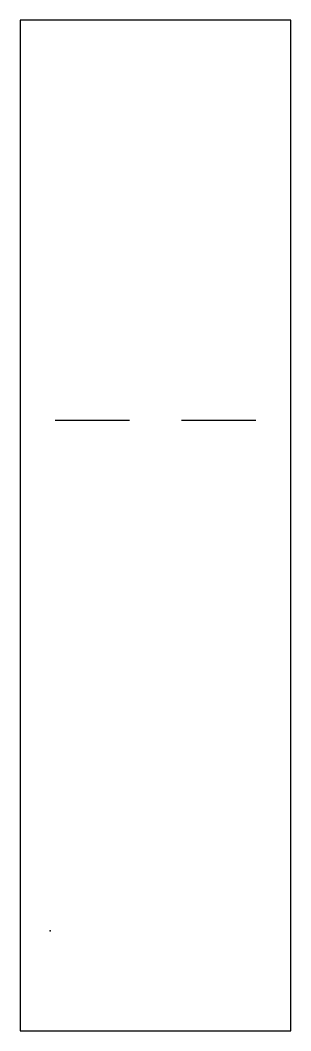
# Model space of a CAD drawing. Header units: millimetres. Extents: x -3 to 24, y -10 to 91.
import ezdxf

# ---------------------------------------------------------------- set-up
doc = ezdxf.new("R2010")
doc.units = ezdxf.units.MM
doc.layers.get('0').update_dxf_attribs({"linetype": 'CONTINUOUS'})

msp = doc.modelspace()

# ---------------------------------------------------------------- linework, layer by layer
for p, q in [((7.9, 51, 0.5), (0.5, 51, 0.5)), ((20.5, 51, 0.5), (13.1, 51, 0.5))]:
    msp.add_line(p, q)
msp.add_lwpolyline([(-3, -10), (24, -10), (24, 91), (-3, 91)], close=True)
msp.add_point((0, 0))

doc.saveas('drawing.dxf')
